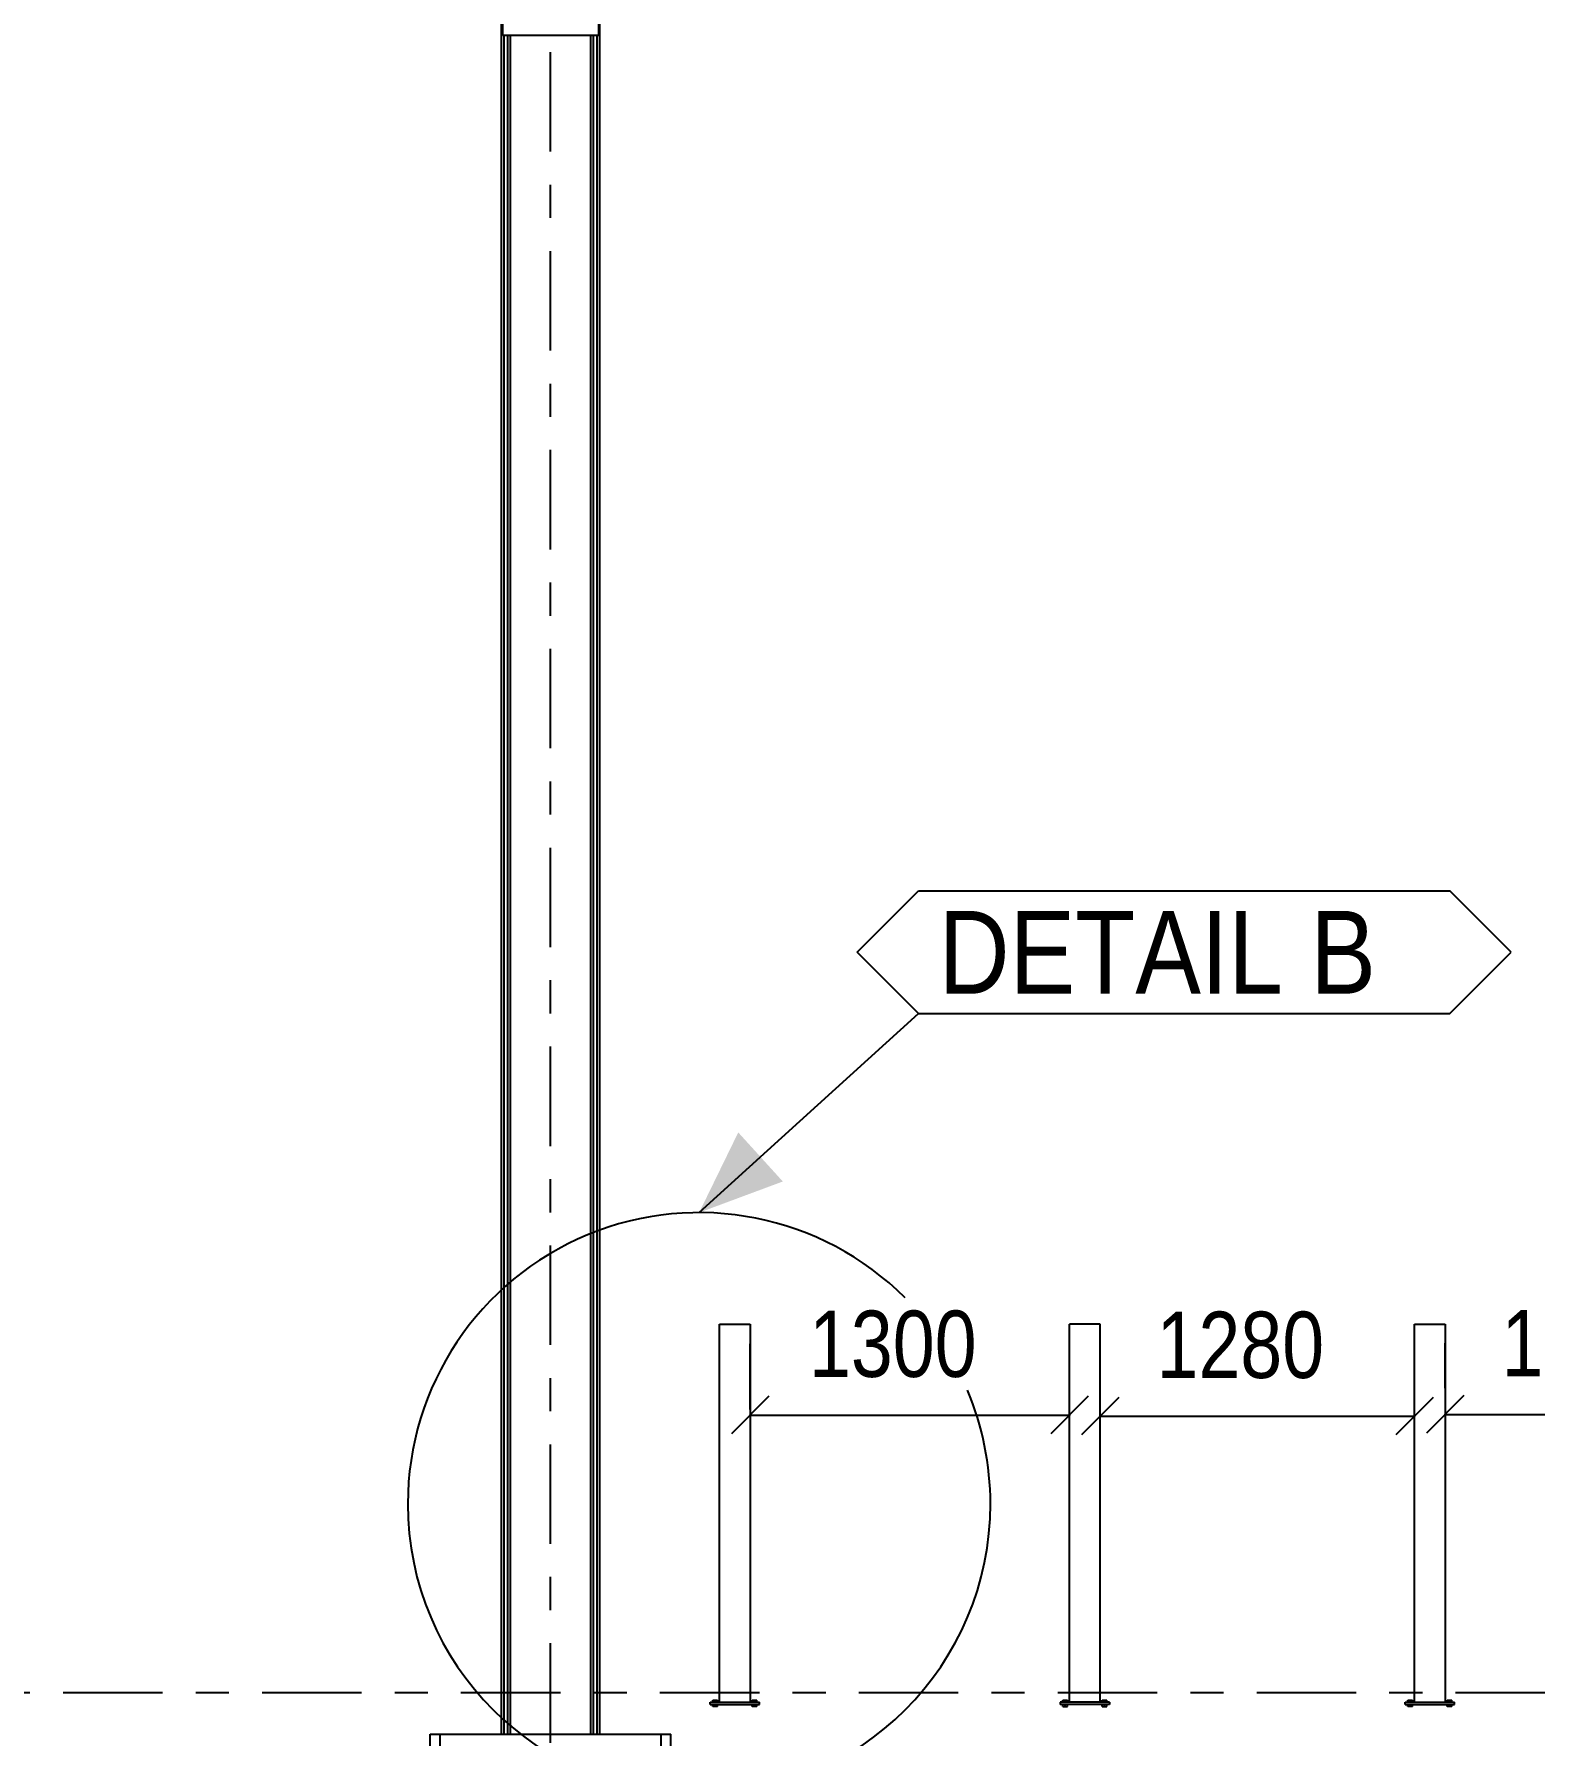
# Model space of a CAD drawing. Header units: millimetres. Extents: x 914 to 1731, y -85 to 465.
# Drawn here: x 1050.4 to 1095.6, y 367.6 to 418.9 of the extents above; entities that cross this region are included whole.
import ezdxf

# ---------------------------------------------------------------- set-up
doc = ezdxf.new("R2010")
doc.units = ezdxf.units.MM
doc.linetypes.add('XKITLINE00', pattern=[0])
doc.linetypes.add('XKITLINE03', pattern=[6, 3, -1, 1, -1])
for name, color, linetype, lineweight in [('Bolt', 1, 'Continuous', 0), ('clouds', 4, 'Continuous', 0), ('S033M_GRID-STRUCT', 1, 'Continuous', 0), ('S060M_DIMENSION', 6, 'Continuous', 0), ('S281M_STEEL-COL', 3, 'Continuous', 0), ('S_030TEXT', 7, 'Continuous', 0)]:
    doc.layers.add(name, color=color, linetype=linetype, lineweight=lineweight)
doc.styles.add('ARIAL', font='arial.ttf')
doc.styles.add('COMIC_SANS_MS', font='comic.ttf')

msp = doc.modelspace()

# ---------------------------------------------------------------- hatches: boundary and pattern name
at = {"layer": 'S_030TEXT', "lineweight": 25}
msp.add_hatch(color=256, dxfattribs=at).paths.add_polyline_path([(1070.416, 383.384), (1071.596, 385.804), (1072.94, 384.323)], flags=17)

# ---------------------------------------------------------------- linework, layer by layer
at = {"layer": 'Bolt', "linetype": 'XKITLINE00', "lineweight": 25}
for p, q in [((1070.83, 368.614), (1070.83, 368.673)), ((1070.83, 368.673), (1070.97, 368.673)), ((1070.83, 368.614), (1070.83, 368.673)), ((1070.83, 368.673), (1070.97, 368.673)), ((1070.83, 368.614), (1070.83, 368.673)), ((1070.83, 368.673), (1070.97, 368.673)), ((1070.83, 368.614), (1070.83, 368.673)), ((1070.83, 368.673), (1070.97, 368.673)), ((1070.83, 368.614), (1070.83, 368.673)), ((1070.83, 368.673), (1070.97, 368.673)), ((1070.83, 368.614), (1070.83, 368.673)), ((1070.83, 368.673), (1070.97, 368.673)), ((1070.83, 368.614), (1070.83, 368.673)), ((1070.83, 368.673), (1070.97, 368.673)), ((1070.83, 368.614), (1070.83, 368.673)), ((1070.83, 368.673), (1070.97, 368.673)), ((1070.83, 368.614), (1070.83, 368.673)), ((1070.83, 368.673), (1070.97, 368.673)), ((1070.83, 368.614), (1070.83, 368.673)), ((1070.83, 368.673), (1070.97, 368.673)), ((1070.83, 368.614), (1070.83, 368.673)), ((1070.83, 368.673), (1070.97, 368.673)), ((1070.83, 368.614), (1070.83, 368.673)), ((1070.83, 368.673), (1070.97, 368.673)), ((1070.83, 368.614), (1070.83, 368.673)), ((1070.83, 368.673), (1070.97, 368.673)), ((1070.83, 368.614), (1070.83, 368.673)), ((1070.83, 368.673), (1070.97, 368.673)), ((1070.83, 368.614), (1070.83, 368.673)), ((1070.83, 368.673), (1070.97, 368.673)), ((1070.83, 368.614), (1070.83, 368.673)), ((1070.83, 368.673), (1070.97, 368.673)), ((1070.83, 368.614), (1070.83, 368.673)), ((1070.83, 368.673), (1070.97, 368.673)), ((1070.83, 368.614), (1070.83, 368.673)), ((1070.83, 368.673), (1070.97, 368.673)), ((1070.83, 368.614), (1070.83, 368.673)), ((1070.83, 368.673), (1070.97, 368.673)), ((1070.83, 368.614), (1070.83, 368.673)), ((1070.83, 368.673), (1070.97, 368.673)), ((1070.83, 368.614), (1070.83, 368.673)), ((1070.83, 368.673), (1070.97, 368.673)), ((1070.83, 368.614), (1070.83, 368.673)), ((1070.83, 368.673), (1070.97, 368.673)), ((1070.9, 368.614), (1070.9, 368.673)), ((1070.9, 368.614), (1070.9, 368.673)), ((1070.9, 368.614), (1070.9, 368.673)), ((1070.9, 368.614), (1070.9, 368.673)), ((1070.9, 368.614), (1070.9, 368.673)), ((1070.9, 368.614), (1070.9, 368.673)), ((1070.9, 368.614), (1070.9, 368.673)), ((1070.9, 368.614), (1070.9, 368.673)), ((1070.9, 368.614), (1070.9, 368.673)), ((1070.9, 368.614), (1070.9, 368.673)), ((1070.9, 368.614), (1070.9, 368.673)), ((1070.9, 368.614), (1070.9, 368.673)), ((1070.9, 368.614), (1070.9, 368.673)), ((1070.9, 368.614), (1070.9, 368.673)), ((1070.9, 368.614), (1070.9, 368.673)), ((1070.9, 368.614), (1070.9, 368.673)), ((1070.9, 368.614), (1070.9, 368.673)), ((1070.9, 368.614), (1070.9, 368.673)), ((1070.9, 368.614), (1070.9, 368.673)), ((1070.9, 368.614), (1070.9, 368.673)), ((1070.9, 368.614), (1070.9, 368.673)), ((1070.9, 368.614), (1070.9, 368.673)), ((1070.97, 368.614), (1070.97, 368.673)), ((1070.97, 368.614), (1070.97, 368.673)), ((1070.97, 368.614), (1070.97, 368.673)), ((1070.97, 368.614), (1070.97, 368.673)), ((1070.97, 368.614), (1070.97, 368.673)), ((1070.97, 368.614), (1070.97, 368.673)), ((1070.97, 368.614), (1070.97, 368.673)), ((1070.97, 368.614), (1070.97, 368.673)), ((1070.97, 368.614), (1070.97, 368.673)), ((1070.97, 368.614), (1070.97, 368.673)), ((1070.97, 368.614), (1070.97, 368.673)), ((1070.97, 368.614), (1070.97, 368.673)), ((1070.97, 368.614), (1070.97, 368.673)), ((1070.97, 368.614), (1070.97, 368.673)), ((1070.97, 368.614), (1070.97, 368.673)), ((1070.97, 368.614), (1070.97, 368.673)), ((1070.97, 368.614), (1070.97, 368.673)), ((1070.97, 368.614), (1070.97, 368.673)), ((1070.97, 368.614), (1070.97, 368.673)), ((1070.97, 368.614), (1070.97, 368.673)), ((1070.97, 368.614), (1070.97, 368.673)), ((1070.97, 368.614), (1070.97, 368.673)), ((1072.015, 368.614), (1072.015, 368.673)), ((1072.015, 368.673), (1072.156, 368.673)), ((1072.015, 368.614), (1072.015, 368.673)), ((1072.015, 368.673), (1072.156, 368.673)), ((1072.015, 368.614), (1072.015, 368.673)), ((1072.015, 368.673), (1072.156, 368.673)), ((1072.015, 368.614), (1072.015, 368.673)), ((1072.015, 368.673), (1072.156, 368.673)), ((1072.015, 368.614), (1072.015, 368.673)), ((1072.015, 368.673), (1072.156, 368.673)), ((1072.015, 368.614), (1072.015, 368.673)), ((1072.015, 368.673), (1072.156, 368.673)), ((1072.015, 368.614), (1072.015, 368.673)), ((1072.015, 368.673), (1072.156, 368.673)), ((1072.015, 368.614), (1072.015, 368.673)), ((1072.015, 368.673), (1072.156, 368.673)), ((1072.015, 368.614), (1072.015, 368.673)), ((1072.015, 368.673), (1072.156, 368.673)), ((1072.015, 368.614), (1072.015, 368.673)), ((1072.015, 368.673), (1072.156, 368.673)), ((1072.015, 368.614), (1072.015, 368.673)), ((1072.015, 368.673), (1072.156, 368.673)), ((1072.015, 368.614), (1072.015, 368.673)), ((1072.015, 368.673), (1072.156, 368.673)), ((1072.015, 368.614), (1072.015, 368.673)), ((1072.015, 368.673), (1072.156, 368.673)), ((1072.015, 368.614), (1072.015, 368.673)), ((1072.015, 368.673), (1072.156, 368.673)), ((1072.015, 368.614), (1072.015, 368.673)), ((1072.015, 368.673), (1072.156, 368.673)), ((1072.015, 368.614), (1072.015, 368.673)), ((1072.015, 368.673), (1072.156, 368.673)), ((1072.015, 368.614), (1072.015, 368.673)), ((1072.015, 368.673), (1072.156, 368.673)), ((1072.015, 368.614), (1072.015, 368.673)), ((1072.015, 368.673), (1072.156, 368.673)), ((1072.015, 368.614), (1072.015, 368.673)), ((1072.015, 368.673), (1072.156, 368.673)), ((1072.015, 368.614), (1072.015, 368.673)), ((1072.015, 368.673), (1072.156, 368.673)), ((1072.015, 368.614), (1072.015, 368.673)), ((1072.015, 368.673), (1072.156, 368.673)), ((1072.015, 368.614), (1072.015, 368.673)), ((1072.015, 368.673), (1072.156, 368.673)), ((1072.085, 368.614), (1072.085, 368.673)), ((1072.085, 368.614), (1072.085, 368.673)), ((1072.085, 368.614), (1072.085, 368.673)), ((1072.085, 368.614), (1072.085, 368.673)), ((1072.085, 368.614), (1072.085, 368.673)), ((1072.085, 368.614), (1072.085, 368.673)), ((1072.085, 368.614), (1072.085, 368.673)), ((1072.085, 368.614), (1072.085, 368.673)), ((1072.085, 368.614), (1072.085, 368.673)), ((1072.085, 368.614), (1072.085, 368.673)), ((1072.085, 368.614), (1072.085, 368.673)), ((1072.085, 368.614), (1072.085, 368.673)), ((1072.085, 368.614), (1072.085, 368.673)), ((1072.085, 368.614), (1072.085, 368.673)), ((1072.085, 368.614), (1072.085, 368.673)), ((1072.085, 368.614), (1072.085, 368.673)), ((1072.085, 368.614), (1072.085, 368.673)), ((1072.085, 368.614), (1072.085, 368.673)), ((1072.085, 368.614), (1072.085, 368.673)), ((1072.085, 368.614), (1072.085, 368.673)), ((1072.085, 368.614), (1072.085, 368.673)), ((1072.085, 368.614), (1072.085, 368.673)), ((1072.156, 368.614), (1072.156, 368.673)), ((1072.156, 368.614), (1072.156, 368.673)), ((1072.156, 368.614), (1072.156, 368.673)), ((1072.156, 368.614), (1072.156, 368.673)), ((1072.156, 368.614), (1072.156, 368.673)), ((1072.156, 368.614), (1072.156, 368.673)), ((1072.156, 368.614), (1072.156, 368.673)), ((1072.156, 368.614), (1072.156, 368.673)), ((1072.156, 368.614), (1072.156, 368.673)), ((1072.156, 368.614), (1072.156, 368.673)), ((1072.156, 368.614), (1072.156, 368.673)), ((1072.156, 368.614), (1072.156, 368.673)), ((1072.156, 368.614), (1072.156, 368.673)), ((1072.156, 368.614), (1072.156, 368.673)), ((1072.156, 368.614), (1072.156, 368.673)), ((1072.156, 368.614), (1072.156, 368.673)), ((1072.156, 368.614), (1072.156, 368.673)), ((1072.156, 368.614), (1072.156, 368.673)), ((1072.156, 368.614), (1072.156, 368.673)), ((1072.156, 368.614), (1072.156, 368.673)), ((1072.156, 368.614), (1072.156, 368.673)), ((1072.156, 368.614), (1072.156, 368.673)), ((1081.385, 368.614), (1081.385, 368.673)), ((1081.385, 368.673), (1081.526, 368.673)), ((1081.385, 368.614), (1081.385, 368.673)), ((1081.385, 368.673), (1081.526, 368.673)), ((1081.385, 368.614), (1081.385, 368.673)), ((1081.385, 368.673), (1081.526, 368.673)), ((1081.385, 368.614), (1081.385, 368.673)), ((1081.385, 368.673), (1081.526, 368.673)), ((1081.385, 368.614), (1081.385, 368.673)), ((1081.385, 368.673), (1081.526, 368.673)), ((1081.385, 368.614), (1081.385, 368.673)), ((1081.385, 368.673), (1081.526, 368.673)), ((1081.385, 368.614), (1081.385, 368.673)), ((1081.385, 368.673), (1081.526, 368.673)), ((1081.385, 368.614), (1081.385, 368.673)), ((1081.385, 368.673), (1081.526, 368.673)), ((1081.385, 368.614), (1081.385, 368.673)), ((1081.385, 368.673), (1081.526, 368.673)), ((1081.385, 368.614), (1081.385, 368.673)), ((1081.385, 368.673), (1081.526, 368.673)), ((1081.385, 368.614), (1081.385, 368.673)), ((1081.385, 368.673), (1081.526, 368.673)), ((1081.385, 368.614), (1081.385, 368.673)), ((1081.385, 368.673), (1081.526, 368.673)), ((1081.385, 368.614), (1081.385, 368.673)), ((1081.385, 368.673), (1081.526, 368.673)), ((1081.385, 368.614), (1081.385, 368.673)), ((1081.385, 368.673), (1081.526, 368.673)), ((1081.385, 368.614), (1081.385, 368.673)), ((1081.385, 368.673), (1081.526, 368.673)), ((1081.385, 368.614), (1081.385, 368.673)), ((1081.385, 368.673), (1081.526, 368.673)), ((1081.385, 368.614), (1081.385, 368.673)), ((1081.385, 368.673), (1081.526, 368.673)), ((1081.385, 368.614), (1081.385, 368.673)), ((1081.385, 368.673), (1081.526, 368.673)), ((1081.385, 368.614), (1081.385, 368.673)), ((1081.385, 368.673), (1081.526, 368.673)), ((1081.385, 368.614), (1081.385, 368.673)), ((1081.385, 368.673), (1081.526, 368.673)), ((1081.385, 368.614), (1081.385, 368.673)), ((1081.385, 368.673), (1081.526, 368.673)), ((1081.385, 368.614), (1081.385, 368.673)), ((1081.385, 368.673), (1081.526, 368.673)), ((1081.456, 368.614), (1081.456, 368.673)), ((1081.456, 368.614), (1081.456, 368.673)), ((1081.456, 368.614), (1081.456, 368.673)), ((1081.456, 368.614), (1081.456, 368.673)), ((1081.456, 368.614), (1081.456, 368.673)), ((1081.456, 368.614), (1081.456, 368.673)), ((1081.456, 368.614), (1081.456, 368.673)), ((1081.456, 368.614), (1081.456, 368.673)), ((1081.456, 368.614), (1081.456, 368.673)), ((1081.456, 368.614), (1081.456, 368.673)), ((1081.456, 368.614), (1081.456, 368.673)), ((1081.456, 368.614), (1081.456, 368.673)), ((1081.456, 368.614), (1081.456, 368.673)), ((1081.456, 368.614), (1081.456, 368.673)), ((1081.456, 368.614), (1081.456, 368.673)), ((1081.456, 368.614), (1081.456, 368.673)), ((1081.456, 368.614), (1081.456, 368.673)), ((1081.456, 368.614), (1081.456, 368.673)), ((1081.456, 368.614), (1081.456, 368.673)), ((1081.456, 368.614), (1081.456, 368.673)), ((1081.456, 368.614), (1081.456, 368.673)), ((1081.456, 368.614), (1081.456, 368.673)), ((1081.526, 368.614), (1081.526, 368.673)), ((1081.526, 368.614), (1081.526, 368.673)), ((1081.526, 368.614), (1081.526, 368.673)), ((1081.526, 368.614), (1081.526, 368.673)), ((1081.526, 368.614), (1081.526, 368.673)), ((1081.526, 368.614), (1081.526, 368.673)), ((1081.526, 368.614), (1081.526, 368.673)), ((1081.526, 368.614), (1081.526, 368.673)), ((1081.526, 368.614), (1081.526, 368.673)), ((1081.526, 368.614), (1081.526, 368.673)), ((1081.526, 368.614), (1081.526, 368.673)), ((1081.526, 368.614), (1081.526, 368.673)), ((1081.526, 368.614), (1081.526, 368.673)), ((1081.526, 368.614), (1081.526, 368.673)), ((1081.526, 368.614), (1081.526, 368.673)), ((1081.526, 368.614), (1081.526, 368.673)), ((1081.526, 368.614), (1081.526, 368.673)), ((1081.526, 368.614), (1081.526, 368.673)), ((1081.526, 368.614), (1081.526, 368.673)), ((1081.526, 368.614), (1081.526, 368.673)), ((1081.526, 368.614), (1081.526, 368.673)), ((1081.526, 368.614), (1081.526, 368.673)), ((1082.57, 368.614), (1082.57, 368.673)), ((1082.57, 368.673), (1082.711, 368.673)), ((1082.57, 368.614), (1082.57, 368.673)), ((1082.57, 368.673), (1082.711, 368.673)), ((1082.57, 368.614), (1082.57, 368.673)), ((1082.57, 368.673), (1082.711, 368.673)), ((1082.57, 368.614), (1082.57, 368.673)), ((1082.57, 368.673), (1082.711, 368.673)), ((1082.57, 368.614), (1082.57, 368.673)), ((1082.57, 368.673), (1082.711, 368.673)), ((1082.57, 368.614), (1082.57, 368.673)), ((1082.57, 368.673), (1082.711, 368.673)), ((1082.57, 368.614), (1082.57, 368.673)), ((1082.57, 368.673), (1082.711, 368.673)), ((1082.57, 368.614), (1082.57, 368.673)), ((1082.57, 368.673), (1082.711, 368.673)), ((1082.57, 368.614), (1082.57, 368.673)), ((1082.57, 368.673), (1082.711, 368.673)), ((1082.57, 368.614), (1082.57, 368.673)), ((1082.57, 368.673), (1082.711, 368.673)), ((1082.57, 368.614), (1082.57, 368.673)), ((1082.57, 368.673), (1082.711, 368.673)), ((1082.57, 368.614), (1082.57, 368.673)), ((1082.57, 368.673), (1082.711, 368.673)), ((1082.57, 368.614), (1082.57, 368.673)), ((1082.57, 368.673), (1082.711, 368.673)), ((1082.57, 368.614), (1082.57, 368.673)), ((1082.57, 368.673), (1082.711, 368.673)), ((1082.57, 368.614), (1082.57, 368.673)), ((1082.57, 368.673), (1082.711, 368.673)), ((1082.57, 368.614), (1082.57, 368.673)), ((1082.57, 368.673), (1082.711, 368.673)), ((1082.57, 368.614), (1082.57, 368.673)), ((1082.57, 368.673), (1082.711, 368.673)), ((1082.57, 368.614), (1082.57, 368.673)), ((1082.57, 368.673), (1082.711, 368.673)), ((1082.57, 368.614), (1082.57, 368.673)), ((1082.57, 368.673), (1082.711, 368.673)), ((1082.57, 368.614), (1082.57, 368.673)), ((1082.57, 368.673), (1082.711, 368.673)), ((1082.57, 368.614), (1082.57, 368.673)), ((1082.57, 368.673), (1082.711, 368.673)), ((1082.57, 368.614), (1082.57, 368.673)), ((1082.57, 368.673), (1082.711, 368.673)), ((1082.641, 368.614), (1082.641, 368.673)), ((1082.641, 368.614), (1082.641, 368.673)), ((1082.641, 368.614), (1082.641, 368.673)), ((1082.641, 368.614), (1082.641, 368.673)), ((1082.641, 368.614), (1082.641, 368.673)), ((1082.641, 368.614), (1082.641, 368.673)), ((1082.641, 368.614), (1082.641, 368.673)), ((1082.641, 368.614), (1082.641, 368.673)), ((1082.641, 368.614), (1082.641, 368.673)), ((1082.641, 368.614), (1082.641, 368.673)), ((1082.641, 368.614), (1082.641, 368.673)), ((1082.641, 368.614), (1082.641, 368.673)), ((1082.641, 368.614), (1082.641, 368.673)), ((1082.641, 368.614), (1082.641, 368.673)), ((1082.641, 368.614), (1082.641, 368.673)), ((1082.641, 368.614), (1082.641, 368.673)), ((1082.641, 368.614), (1082.641, 368.673)), ((1082.641, 368.614), (1082.641, 368.673)), ((1082.641, 368.614), (1082.641, 368.673)), ((1082.641, 368.614), (1082.641, 368.673)), ((1082.641, 368.614), (1082.641, 368.673)), ((1082.641, 368.614), (1082.641, 368.673)), ((1082.711, 368.614), (1082.711, 368.673)), ((1082.711, 368.614), (1082.711, 368.673)), ((1082.711, 368.614), (1082.711, 368.673)), ((1082.711, 368.614), (1082.711, 368.673)), ((1082.711, 368.614), (1082.711, 368.673)), ((1082.711, 368.614), (1082.711, 368.673)), ((1082.711, 368.614), (1082.711, 368.673)), ((1082.711, 368.614), (1082.711, 368.673)), ((1082.711, 368.614), (1082.711, 368.673)), ((1082.711, 368.614), (1082.711, 368.673)), ((1082.711, 368.614), (1082.711, 368.673)), ((1082.711, 368.614), (1082.711, 368.673)), ((1082.711, 368.614), (1082.711, 368.673)), ((1082.711, 368.614), (1082.711, 368.673)), ((1082.711, 368.614), (1082.711, 368.673)), ((1082.711, 368.614), (1082.711, 368.673)), ((1082.711, 368.614), (1082.711, 368.673)), ((1082.711, 368.614), (1082.711, 368.673)), ((1082.711, 368.614), (1082.711, 368.673)), ((1082.711, 368.614), (1082.711, 368.673)), ((1082.711, 368.614), (1082.711, 368.673)), ((1082.711, 368.614), (1082.711, 368.673)), ((1091.793, 368.614), (1091.793, 368.673)), ((1091.793, 368.673), (1091.933, 368.673)), ((1091.793, 368.614), (1091.793, 368.673)), ((1091.793, 368.673), (1091.933, 368.673)), ((1091.793, 368.614), (1091.793, 368.673)), ((1091.793, 368.673), (1091.933, 368.673)), ((1091.793, 368.614), (1091.793, 368.673)), ((1091.793, 368.673), (1091.933, 368.673)), ((1091.793, 368.614), (1091.793, 368.673)), ((1091.793, 368.673), (1091.933, 368.673)), ((1091.793, 368.614), (1091.793, 368.673)), ((1091.793, 368.673), (1091.933, 368.673)), ((1091.793, 368.614), (1091.793, 368.673)), ((1091.793, 368.673), (1091.933, 368.673)), ((1091.793, 368.614), (1091.793, 368.673)), ((1091.793, 368.673), (1091.933, 368.673)), ((1091.793, 368.614), (1091.793, 368.673)), ((1091.793, 368.673), (1091.933, 368.673)), ((1091.793, 368.614), (1091.793, 368.673)), ((1091.793, 368.673), (1091.933, 368.673)), ((1091.793, 368.614), (1091.793, 368.673)), ((1091.793, 368.673), (1091.933, 368.673)), ((1091.793, 368.614), (1091.793, 368.673)), ((1091.793, 368.673), (1091.933, 368.673)), ((1091.793, 368.614), (1091.793, 368.673)), ((1091.793, 368.673), (1091.933, 368.673)), ((1091.793, 368.614), (1091.793, 368.673)), ((1091.793, 368.673), (1091.933, 368.673)), ((1091.793, 368.614), (1091.793, 368.673)), ((1091.793, 368.673), (1091.933, 368.673)), ((1091.793, 368.614), (1091.793, 368.673)), ((1091.793, 368.673), (1091.933, 368.673)), ((1091.793, 368.614), (1091.793, 368.673)), ((1091.793, 368.673), (1091.933, 368.673)), ((1091.793, 368.614), (1091.793, 368.673)), ((1091.793, 368.673), (1091.933, 368.673)), ((1091.793, 368.614), (1091.793, 368.673)), ((1091.793, 368.673), (1091.933, 368.673)), ((1091.793, 368.614), (1091.793, 368.673)), ((1091.793, 368.673), (1091.933, 368.673)), ((1091.793, 368.614), (1091.793, 368.673)), ((1091.793, 368.673), (1091.933, 368.673)), ((1091.793, 368.614), (1091.793, 368.673)), ((1091.793, 368.673), (1091.933, 368.673)), ((1091.863, 368.614), (1091.863, 368.673)), ((1091.863, 368.614), (1091.863, 368.673)), ((1091.863, 368.614), (1091.863, 368.673)), ((1091.863, 368.614), (1091.863, 368.673)), ((1091.863, 368.614), (1091.863, 368.673)), ((1091.863, 368.614), (1091.863, 368.673)), ((1091.863, 368.614), (1091.863, 368.673)), ((1091.863, 368.614), (1091.863, 368.673)), ((1091.863, 368.614), (1091.863, 368.673)), ((1091.863, 368.614), (1091.863, 368.673)), ((1091.863, 368.614), (1091.863, 368.673)), ((1091.863, 368.614), (1091.863, 368.673)), ((1091.863, 368.614), (1091.863, 368.673)), ((1091.863, 368.614), (1091.863, 368.673)), ((1091.863, 368.614), (1091.863, 368.673)), ((1091.863, 368.614), (1091.863, 368.673)), ((1091.863, 368.614), (1091.863, 368.673)), ((1091.863, 368.614), (1091.863, 368.673)), ((1091.863, 368.614), (1091.863, 368.673)), ((1091.863, 368.614), (1091.863, 368.673)), ((1091.863, 368.614), (1091.863, 368.673)), ((1091.863, 368.614), (1091.863, 368.673)), ((1091.933, 368.614), (1091.933, 368.673)), ((1091.933, 368.614), (1091.933, 368.673)), ((1091.933, 368.614), (1091.933, 368.673)), ((1091.933, 368.614), (1091.933, 368.673)), ((1091.933, 368.614), (1091.933, 368.673)), ((1091.933, 368.614), (1091.933, 368.673)), ((1091.933, 368.614), (1091.933, 368.673)), ((1091.933, 368.614), (1091.933, 368.673)), ((1091.933, 368.614), (1091.933, 368.673)), ((1091.933, 368.614), (1091.933, 368.673)), ((1091.933, 368.614), (1091.933, 368.673)), ((1091.933, 368.614), (1091.933, 368.673)), ((1091.933, 368.614), (1091.933, 368.673)), ((1091.933, 368.614), (1091.933, 368.673)), ((1091.933, 368.614), (1091.933, 368.673)), ((1091.933, 368.614), (1091.933, 368.673)), ((1091.933, 368.614), (1091.933, 368.673)), ((1091.933, 368.614), (1091.933, 368.673)), ((1091.933, 368.614), (1091.933, 368.673)), ((1091.933, 368.614), (1091.933, 368.673)), ((1091.933, 368.614), (1091.933, 368.673)), ((1091.933, 368.614), (1091.933, 368.673)), ((1092.978, 368.614), (1092.978, 368.673)), ((1092.978, 368.673), (1093.119, 368.673)), ((1092.978, 368.614), (1092.978, 368.673)), ((1092.978, 368.673), (1093.119, 368.673)), ((1092.978, 368.614), (1092.978, 368.673)), ((1092.978, 368.673), (1093.119, 368.673)), ((1092.978, 368.614), (1092.978, 368.673)), ((1092.978, 368.673), (1093.119, 368.673)), ((1092.978, 368.614), (1092.978, 368.673)), ((1092.978, 368.673), (1093.119, 368.673)), ((1092.978, 368.614), (1092.978, 368.673)), ((1092.978, 368.673), (1093.119, 368.673)), ((1092.978, 368.614), (1092.978, 368.673)), ((1092.978, 368.673), (1093.119, 368.673)), ((1092.978, 368.614), (1092.978, 368.673)), ((1092.978, 368.673), (1093.119, 368.673)), ((1092.978, 368.614), (1092.978, 368.673)), ((1092.978, 368.673), (1093.119, 368.673)), ((1092.978, 368.614), (1092.978, 368.673)), ((1092.978, 368.673), (1093.119, 368.673)), ((1092.978, 368.614), (1092.978, 368.673)), ((1092.978, 368.673), (1093.119, 368.673)), ((1092.978, 368.614), (1092.978, 368.673)), ((1092.978, 368.673), (1093.119, 368.673)), ((1092.978, 368.614), (1092.978, 368.673)), ((1092.978, 368.673), (1093.119, 368.673)), ((1092.978, 368.614), (1092.978, 368.673)), ((1092.978, 368.673), (1093.119, 368.673)), ((1092.978, 368.614), (1092.978, 368.673)), ((1092.978, 368.673), (1093.119, 368.673)), ((1092.978, 368.614), (1092.978, 368.673)), ((1092.978, 368.673), (1093.119, 368.673)), ((1092.978, 368.614), (1092.978, 368.673)), ((1092.978, 368.673), (1093.119, 368.673)), ((1092.978, 368.614), (1092.978, 368.673)), ((1092.978, 368.673), (1093.119, 368.673)), ((1092.978, 368.614), (1092.978, 368.673)), ((1092.978, 368.673), (1093.119, 368.673)), ((1092.978, 368.614), (1092.978, 368.673)), ((1092.978, 368.673), (1093.119, 368.673)), ((1092.978, 368.614), (1092.978, 368.673)), ((1092.978, 368.673), (1093.119, 368.673)), ((1092.978, 368.614), (1092.978, 368.673)), ((1092.978, 368.673), (1093.119, 368.673)), ((1093.048, 368.614), (1093.048, 368.673)), ((1093.048, 368.614), (1093.048, 368.673)), ((1093.048, 368.614), (1093.048, 368.673)), ((1093.048, 368.614), (1093.048, 368.673)), ((1093.048, 368.614), (1093.048, 368.673)), ((1093.048, 368.614), (1093.048, 368.673)), ((1093.048, 368.614), (1093.048, 368.673)), ((1093.048, 368.614), (1093.048, 368.673)), ((1093.048, 368.614), (1093.048, 368.673)), ((1093.048, 368.614), (1093.048, 368.673)), ((1093.048, 368.614), (1093.048, 368.673)), ((1093.048, 368.614), (1093.048, 368.673)), ((1093.048, 368.614), (1093.048, 368.673)), ((1093.048, 368.614), (1093.048, 368.673)), ((1093.048, 368.614), (1093.048, 368.673)), ((1093.048, 368.614), (1093.048, 368.673)), ((1093.048, 368.614), (1093.048, 368.673)), ((1093.048, 368.614), (1093.048, 368.673)), ((1093.048, 368.614), (1093.048, 368.673)), ((1093.048, 368.614), (1093.048, 368.673)), ((1093.048, 368.614), (1093.048, 368.673)), ((1093.048, 368.614), (1093.048, 368.673)), ((1093.119, 368.614), (1093.119, 368.673)), ((1093.119, 368.614), (1093.119, 368.673)), ((1093.119, 368.614), (1093.119, 368.673)), ((1093.119, 368.614), (1093.119, 368.673)), ((1093.119, 368.614), (1093.119, 368.673)), ((1093.119, 368.614), (1093.119, 368.673)), ((1093.119, 368.614), (1093.119, 368.673)), ((1093.119, 368.614), (1093.119, 368.673)), ((1093.119, 368.614), (1093.119, 368.673)), ((1093.119, 368.614), (1093.119, 368.673)), ((1093.119, 368.614), (1093.119, 368.673)), ((1093.119, 368.614), (1093.119, 368.673)), ((1093.119, 368.614), (1093.119, 368.673)), ((1093.119, 368.614), (1093.119, 368.673)), ((1093.119, 368.614), (1093.119, 368.673)), ((1093.119, 368.614), (1093.119, 368.673)), ((1093.119, 368.614), (1093.119, 368.673)), ((1093.119, 368.614), (1093.119, 368.673)), ((1093.119, 368.614), (1093.119, 368.673)), ((1093.119, 368.614), (1093.119, 368.673)), ((1093.119, 368.614), (1093.119, 368.673)), ((1093.119, 368.614), (1093.119, 368.673)), ((1070.83, 368.481), (1070.83, 368.54)), ((1070.83, 368.481), (1070.83, 368.54)), ((1070.83, 368.481), (1070.83, 368.54)), ((1070.83, 368.481), (1070.83, 368.54)), ((1070.83, 368.481), (1070.83, 368.54)), ((1070.83, 368.481), (1070.83, 368.54)), ((1070.83, 368.481), (1070.83, 368.54)), ((1070.83, 368.481), (1070.83, 368.54)), ((1070.83, 368.481), (1070.83, 368.54)), ((1070.83, 368.481), (1070.83, 368.54)), ((1070.83, 368.481), (1070.83, 368.54)), ((1070.83, 368.481), (1070.83, 368.54)), ((1070.83, 368.481), (1070.83, 368.54)), ((1070.83, 368.481), (1070.83, 368.54)), ((1070.83, 368.481), (1070.83, 368.54)), ((1070.83, 368.481), (1070.83, 368.54)), ((1070.83, 368.481), (1070.83, 368.54)), ((1070.83, 368.481), (1070.83, 368.54)), ((1070.83, 368.481), (1070.83, 368.54)), ((1070.83, 368.481), (1070.83, 368.54)), ((1070.83, 368.481), (1070.83, 368.54)), ((1070.83, 368.481), (1070.83, 368.54)), ((1070.97, 368.481), (1070.83, 368.481)), ((1070.97, 368.481), (1070.83, 368.481)), ((1070.97, 368.481), (1070.83, 368.481)), ((1070.97, 368.481), (1070.83, 368.481)), ((1070.97, 368.481), (1070.83, 368.481)), ((1070.97, 368.481), (1070.83, 368.481)), ((1070.97, 368.481), (1070.83, 368.481)), ((1070.97, 368.481), (1070.83, 368.481)), ((1070.97, 368.481), (1070.83, 368.481)), ((1070.97, 368.481), (1070.83, 368.481)), ((1070.97, 368.481), (1070.83, 368.481)), ((1070.97, 368.481), (1070.83, 368.481)), ((1070.97, 368.481), (1070.83, 368.481)), ((1070.97, 368.481), (1070.83, 368.481)), ((1070.97, 368.481), (1070.83, 368.481)), ((1070.97, 368.481), (1070.83, 368.481)), ((1070.97, 368.481), (1070.83, 368.481)), ((1070.97, 368.481), (1070.83, 368.481)), ((1070.97, 368.481), (1070.83, 368.481)), ((1070.97, 368.481), (1070.83, 368.481)), ((1070.97, 368.481), (1070.83, 368.481)), ((1070.97, 368.481), (1070.83, 368.481)), ((1070.9, 368.481), (1070.9, 368.54)), ((1070.9, 368.481), (1070.9, 368.54)), ((1070.9, 368.481), (1070.9, 368.54)), ((1070.9, 368.481), (1070.9, 368.54)), ((1070.9, 368.481), (1070.9, 368.54)), ((1070.9, 368.481), (1070.9, 368.54)), ((1070.9, 368.481), (1070.9, 368.54)), ((1070.9, 368.481), (1070.9, 368.54)), ((1070.9, 368.481), (1070.9, 368.54)), ((1070.9, 368.481), (1070.9, 368.54)), ((1070.9, 368.481), (1070.9, 368.54)), ((1070.9, 368.481), (1070.9, 368.54)), ((1070.9, 368.481), (1070.9, 368.54)), ((1070.9, 368.481), (1070.9, 368.54)), ((1070.9, 368.481), (1070.9, 368.54)), ((1070.9, 368.481), (1070.9, 368.54)), ((1070.9, 368.481), (1070.9, 368.54)), ((1070.9, 368.481), (1070.9, 368.54)), ((1070.9, 368.481), (1070.9, 368.54)), ((1070.9, 368.481), (1070.9, 368.54)), ((1070.9, 368.481), (1070.9, 368.54)), ((1070.9, 368.481), (1070.9, 368.54)), ((1070.97, 368.481), (1070.97, 368.54)), ((1070.97, 368.481), (1070.97, 368.54)), ((1070.97, 368.481), (1070.97, 368.54)), ((1070.97, 368.481), (1070.97, 368.54)), ((1070.97, 368.481), (1070.97, 368.54)), ((1070.97, 368.481), (1070.97, 368.54)), ((1070.97, 368.481), (1070.97, 368.54)), ((1070.97, 368.481), (1070.97, 368.54)), ((1070.97, 368.481), (1070.97, 368.54)), ((1070.97, 368.481), (1070.97, 368.54)), ((1070.97, 368.481), (1070.97, 368.54)), ((1070.97, 368.481), (1070.97, 368.54)), ((1070.97, 368.481), (1070.97, 368.54)), ((1070.97, 368.481), (1070.97, 368.54)), ((1070.97, 368.481), (1070.97, 368.54)), ((1070.97, 368.481), (1070.97, 368.54)), ((1070.97, 368.481), (1070.97, 368.54)), ((1070.97, 368.481), (1070.97, 368.54)), ((1070.97, 368.481), (1070.97, 368.54)), ((1070.97, 368.481), (1070.97, 368.54)), ((1070.97, 368.481), (1070.97, 368.54)), ((1070.97, 368.481), (1070.97, 368.54)), ((1072.015, 368.481), (1072.015, 368.54)), ((1072.015, 368.481), (1072.015, 368.54)), ((1072.015, 368.481), (1072.015, 368.54)), ((1072.015, 368.481), (1072.015, 368.54)), ((1072.015, 368.481), (1072.015, 368.54)), ((1072.015, 368.481), (1072.015, 368.54)), ((1072.015, 368.481), (1072.015, 368.54)), ((1072.015, 368.481), (1072.015, 368.54)), ((1072.015, 368.481), (1072.015, 368.54)), ((1072.015, 368.481), (1072.015, 368.54)), ((1072.015, 368.481), (1072.015, 368.54)), ((1072.015, 368.481), (1072.015, 368.54)), ((1072.015, 368.481), (1072.015, 368.54)), ((1072.015, 368.481), (1072.015, 368.54)), ((1072.015, 368.481), (1072.015, 368.54)), ((1072.015, 368.481), (1072.015, 368.54)), ((1072.015, 368.481), (1072.015, 368.54)), ((1072.015, 368.481), (1072.015, 368.54)), ((1072.015, 368.481), (1072.015, 368.54)), ((1072.015, 368.481), (1072.015, 368.54)), ((1072.015, 368.481), (1072.015, 368.54)), ((1072.015, 368.481), (1072.015, 368.54)), ((1072.156, 368.481), (1072.015, 368.481)), ((1072.156, 368.481), (1072.015, 368.481)), ((1072.156, 368.481), (1072.015, 368.481)), ((1072.156, 368.481), (1072.015, 368.481)), ((1072.156, 368.481), (1072.015, 368.481)), ((1072.156, 368.481), (1072.015, 368.481)), ((1072.156, 368.481), (1072.015, 368.481)), ((1072.156, 368.481), (1072.015, 368.481)), ((1072.156, 368.481), (1072.015, 368.481)), ((1072.156, 368.481), (1072.015, 368.481)), ((1072.156, 368.481), (1072.015, 368.481)), ((1072.156, 368.481), (1072.015, 368.481)), ((1072.156, 368.481), (1072.015, 368.481)), ((1072.156, 368.481), (1072.015, 368.481)), ((1072.156, 368.481), (1072.015, 368.481)), ((1072.156, 368.481), (1072.015, 368.481)), ((1072.156, 368.481), (1072.015, 368.481)), ((1072.156, 368.481), (1072.015, 368.481)), ((1072.156, 368.481), (1072.015, 368.481)), ((1072.156, 368.481), (1072.015, 368.481)), ((1072.156, 368.481), (1072.015, 368.481)), ((1072.156, 368.481), (1072.015, 368.481)), ((1072.085, 368.481), (1072.085, 368.54)), ((1072.085, 368.481), (1072.085, 368.54)), ((1072.085, 368.481), (1072.085, 368.54)), ((1072.085, 368.481), (1072.085, 368.54)), ((1072.085, 368.481), (1072.085, 368.54)), ((1072.085, 368.481), (1072.085, 368.54)), ((1072.085, 368.481), (1072.085, 368.54)), ((1072.085, 368.481), (1072.085, 368.54)), ((1072.085, 368.481), (1072.085, 368.54)), ((1072.085, 368.481), (1072.085, 368.54)), ((1072.085, 368.481), (1072.085, 368.54)), ((1072.085, 368.481), (1072.085, 368.54)), ((1072.085, 368.481), (1072.085, 368.54)), ((1072.085, 368.481), (1072.085, 368.54)), ((1072.085, 368.481), (1072.085, 368.54)), ((1072.085, 368.481), (1072.085, 368.54)), ((1072.085, 368.481), (1072.085, 368.54)), ((1072.085, 368.481), (1072.085, 368.54)), ((1072.085, 368.481), (1072.085, 368.54)), ((1072.085, 368.481), (1072.085, 368.54)), ((1072.085, 368.481), (1072.085, 368.54)), ((1072.085, 368.481), (1072.085, 368.54)), ((1072.156, 368.481), (1072.156, 368.54)), ((1072.156, 368.481), (1072.156, 368.54)), ((1072.156, 368.481), (1072.156, 368.54)), ((1072.156, 368.481), (1072.156, 368.54)), ((1072.156, 368.481), (1072.156, 368.54)), ((1072.156, 368.481), (1072.156, 368.54)), ((1072.156, 368.481), (1072.156, 368.54)), ((1072.156, 368.481), (1072.156, 368.54)), ((1072.156, 368.481), (1072.156, 368.54)), ((1072.156, 368.481), (1072.156, 368.54)), ((1072.156, 368.481), (1072.156, 368.54)), ((1072.156, 368.481), (1072.156, 368.54)), ((1072.156, 368.481), (1072.156, 368.54)), ((1072.156, 368.481), (1072.156, 368.54)), ((1072.156, 368.481), (1072.156, 368.54)), ((1072.156, 368.481), (1072.156, 368.54)), ((1072.156, 368.481), (1072.156, 368.54)), ((1072.156, 368.481), (1072.156, 368.54)), ((1072.156, 368.481), (1072.156, 368.54)), ((1072.156, 368.481), (1072.156, 368.54)), ((1072.156, 368.481), (1072.156, 368.54)), ((1072.156, 368.481), (1072.156, 368.54)), ((1081.385, 368.481), (1081.385, 368.54)), ((1081.385, 368.481), (1081.385, 368.54)), ((1081.385, 368.481), (1081.385, 368.54)), ((1081.385, 368.481), (1081.385, 368.54)), ((1081.385, 368.481), (1081.385, 368.54)), ((1081.385, 368.481), (1081.385, 368.54)), ((1081.385, 368.481), (1081.385, 368.54)), ((1081.385, 368.481), (1081.385, 368.54)), ((1081.385, 368.481), (1081.385, 368.54)), ((1081.385, 368.481), (1081.385, 368.54)), ((1081.385, 368.481), (1081.385, 368.54)), ((1081.385, 368.481), (1081.385, 368.54)), ((1081.385, 368.481), (1081.385, 368.54)), ((1081.385, 368.481), (1081.385, 368.54)), ((1081.385, 368.481), (1081.385, 368.54)), ((1081.385, 368.481), (1081.385, 368.54)), ((1081.385, 368.481), (1081.385, 368.54)), ((1081.385, 368.481), (1081.385, 368.54)), ((1081.385, 368.481), (1081.385, 368.54)), ((1081.385, 368.481), (1081.385, 368.54)), ((1081.385, 368.481), (1081.385, 368.54)), ((1081.385, 368.481), (1081.385, 368.54)), ((1081.385, 368.481), (1081.526, 368.481)), ((1081.385, 368.481), (1081.526, 368.481)), ((1081.385, 368.481), (1081.526, 368.481)), ((1081.385, 368.481), (1081.526, 368.481)), ((1081.385, 368.481), (1081.526, 368.481)), ((1081.385, 368.481), (1081.526, 368.481)), ((1081.385, 368.481), (1081.526, 368.481)), ((1081.385, 368.481), (1081.526, 368.481)), ((1081.385, 368.481), (1081.526, 368.481)), ((1081.385, 368.481), (1081.526, 368.481)), ((1081.385, 368.481), (1081.526, 368.481)), ((1081.385, 368.481), (1081.526, 368.481)), ((1081.385, 368.481), (1081.526, 368.481)), ((1081.385, 368.481), (1081.526, 368.481)), ((1081.385, 368.481), (1081.526, 368.481)), ((1081.385, 368.481), (1081.526, 368.481)), ((1081.385, 368.481), (1081.526, 368.481)), ((1081.385, 368.481), (1081.526, 368.481)), ((1081.385, 368.481), (1081.526, 368.481)), ((1081.385, 368.481), (1081.526, 368.481)), ((1081.385, 368.481), (1081.526, 368.481)), ((1081.385, 368.481), (1081.526, 368.481)), ((1081.456, 368.481), (1081.456, 368.54)), ((1081.456, 368.481), (1081.456, 368.54)), ((1081.456, 368.481), (1081.456, 368.54)), ((1081.456, 368.481), (1081.456, 368.54)), ((1081.456, 368.481), (1081.456, 368.54)), ((1081.456, 368.481), (1081.456, 368.54)), ((1081.456, 368.481), (1081.456, 368.54)), ((1081.456, 368.481), (1081.456, 368.54)), ((1081.456, 368.481), (1081.456, 368.54)), ((1081.456, 368.481), (1081.456, 368.54)), ((1081.456, 368.481), (1081.456, 368.54)), ((1081.456, 368.481), (1081.456, 368.54)), ((1081.456, 368.481), (1081.456, 368.54)), ((1081.456, 368.481), (1081.456, 368.54)), ((1081.456, 368.481), (1081.456, 368.54)), ((1081.456, 368.481), (1081.456, 368.54)), ((1081.456, 368.481), (1081.456, 368.54)), ((1081.456, 368.481), (1081.456, 368.54)), ((1081.456, 368.481), (1081.456, 368.54)), ((1081.456, 368.481), (1081.456, 368.54)), ((1081.456, 368.481), (1081.456, 368.54)), ((1081.456, 368.481), (1081.456, 368.54)), ((1081.526, 368.481), (1081.526, 368.54)), ((1081.526, 368.481), (1081.526, 368.54)), ((1081.526, 368.481), (1081.526, 368.54)), ((1081.526, 368.481), (1081.526, 368.54)), ((1081.526, 368.481), (1081.526, 368.54)), ((1081.526, 368.481), (1081.526, 368.54)), ((1081.526, 368.481), (1081.526, 368.54)), ((1081.526, 368.481), (1081.526, 368.54)), ((1081.526, 368.481), (1081.526, 368.54)), ((1081.526, 368.481), (1081.526, 368.54)), ((1081.526, 368.481), (1081.526, 368.54)), ((1081.526, 368.481), (1081.526, 368.54)), ((1081.526, 368.481), (1081.526, 368.54)), ((1081.526, 368.481), (1081.526, 368.54)), ((1081.526, 368.481), (1081.526, 368.54)), ((1081.526, 368.481), (1081.526, 368.54)), ((1081.526, 368.481), (1081.526, 368.54)), ((1081.526, 368.481), (1081.526, 368.54)), ((1081.526, 368.481), (1081.526, 368.54)), ((1081.526, 368.481), (1081.526, 368.54)), ((1081.526, 368.481), (1081.526, 368.54)), ((1081.526, 368.481), (1081.526, 368.54)), ((1082.57, 368.481), (1082.57, 368.54)), ((1082.57, 368.481), (1082.57, 368.54)), ((1082.57, 368.481), (1082.57, 368.54)), ((1082.57, 368.481), (1082.57, 368.54)), ((1082.57, 368.481), (1082.57, 368.54)), ((1082.57, 368.481), (1082.57, 368.54)), ((1082.57, 368.481), (1082.57, 368.54)), ((1082.57, 368.481), (1082.57, 368.54)), ((1082.57, 368.481), (1082.57, 368.54)), ((1082.57, 368.481), (1082.57, 368.54)), ((1082.57, 368.481), (1082.57, 368.54)), ((1082.57, 368.481), (1082.57, 368.54)), ((1082.57, 368.481), (1082.57, 368.54)), ((1082.57, 368.481), (1082.57, 368.54)), ((1082.57, 368.481), (1082.57, 368.54)), ((1082.57, 368.481), (1082.57, 368.54)), ((1082.57, 368.481), (1082.57, 368.54)), ((1082.57, 368.481), (1082.57, 368.54)), ((1082.57, 368.481), (1082.57, 368.54)), ((1082.57, 368.481), (1082.57, 368.54)), ((1082.57, 368.481), (1082.57, 368.54)), ((1082.57, 368.481), (1082.57, 368.54)), ((1082.57, 368.481), (1082.711, 368.481)), ((1082.57, 368.481), (1082.711, 368.481)), ((1082.57, 368.481), (1082.711, 368.481)), ((1082.57, 368.481), (1082.711, 368.481)), ((1082.57, 368.481), (1082.711, 368.481)), ((1082.57, 368.481), (1082.711, 368.481)), ((1082.57, 368.481), (1082.711, 368.481)), ((1082.57, 368.481), (1082.711, 368.481)), ((1082.57, 368.481), (1082.711, 368.481)), ((1082.57, 368.481), (1082.711, 368.481)), ((1082.57, 368.481), (1082.711, 368.481)), ((1082.57, 368.481), (1082.711, 368.481)), ((1082.57, 368.481), (1082.711, 368.481)), ((1082.57, 368.481), (1082.711, 368.481)), ((1082.57, 368.481), (1082.711, 368.481)), ((1082.57, 368.481), (1082.711, 368.481)), ((1082.57, 368.481), (1082.711, 368.481)), ((1082.57, 368.481), (1082.711, 368.481)), ((1082.57, 368.481), (1082.711, 368.481)), ((1082.57, 368.481), (1082.711, 368.481)), ((1082.57, 368.481), (1082.711, 368.481)), ((1082.57, 368.481), (1082.711, 368.481)), ((1082.641, 368.481), (1082.641, 368.54)), ((1082.641, 368.481), (1082.641, 368.54)), ((1082.641, 368.481), (1082.641, 368.54)), ((1082.641, 368.481), (1082.641, 368.54)), ((1082.641, 368.481), (1082.641, 368.54)), ((1082.641, 368.481), (1082.641, 368.54)), ((1082.641, 368.481), (1082.641, 368.54)), ((1082.641, 368.481), (1082.641, 368.54)), ((1082.641, 368.481), (1082.641, 368.54)), ((1082.641, 368.481), (1082.641, 368.54)), ((1082.641, 368.481), (1082.641, 368.54)), ((1082.641, 368.481), (1082.641, 368.54)), ((1082.641, 368.481), (1082.641, 368.54)), ((1082.641, 368.481), (1082.641, 368.54)), ((1082.641, 368.481), (1082.641, 368.54)), ((1082.641, 368.481), (1082.641, 368.54)), ((1082.641, 368.481), (1082.641, 368.54)), ((1082.641, 368.481), (1082.641, 368.54)), ((1082.641, 368.481), (1082.641, 368.54)), ((1082.641, 368.481), (1082.641, 368.54)), ((1082.641, 368.481), (1082.641, 368.54)), ((1082.641, 368.481), (1082.641, 368.54)), ((1082.711, 368.481), (1082.711, 368.54)), ((1082.711, 368.481), (1082.711, 368.54)), ((1082.711, 368.481), (1082.711, 368.54)), ((1082.711, 368.481), (1082.711, 368.54)), ((1082.711, 368.481), (1082.711, 368.54)), ((1082.711, 368.481), (1082.711, 368.54)), ((1082.711, 368.481), (1082.711, 368.54)), ((1082.711, 368.481), (1082.711, 368.54)), ((1082.711, 368.481), (1082.711, 368.54)), ((1082.711, 368.481), (1082.711, 368.54)), ((1082.711, 368.481), (1082.711, 368.54)), ((1082.711, 368.481), (1082.711, 368.54)), ((1082.711, 368.481), (1082.711, 368.54)), ((1082.711, 368.481), (1082.711, 368.54)), ((1082.711, 368.481), (1082.711, 368.54)), ((1082.711, 368.481), (1082.711, 368.54)), ((1082.711, 368.481), (1082.711, 368.54)), ((1082.711, 368.481), (1082.711, 368.54)), ((1082.711, 368.481), (1082.711, 368.54)), ((1082.711, 368.481), (1082.711, 368.54)), ((1082.711, 368.481), (1082.711, 368.54)), ((1082.711, 368.481), (1082.711, 368.54)), ((1091.793, 368.481), (1091.793, 368.54)), ((1091.793, 368.481), (1091.793, 368.54)), ((1091.793, 368.481), (1091.793, 368.54)), ((1091.793, 368.481), (1091.793, 368.54)), ((1091.793, 368.481), (1091.793, 368.54)), ((1091.793, 368.481), (1091.793, 368.54)), ((1091.793, 368.481), (1091.793, 368.54)), ((1091.793, 368.481), (1091.793, 368.54)), ((1091.793, 368.481), (1091.793, 368.54)), ((1091.793, 368.481), (1091.793, 368.54)), ((1091.793, 368.481), (1091.793, 368.54)), ((1091.793, 368.481), (1091.793, 368.54)), ((1091.793, 368.481), (1091.793, 368.54)), ((1091.793, 368.481), (1091.793, 368.54)), ((1091.793, 368.481), (1091.793, 368.54)), ((1091.793, 368.481), (1091.793, 368.54)), ((1091.793, 368.481), (1091.793, 368.54)), ((1091.793, 368.481), (1091.793, 368.54)), ((1091.793, 368.481), (1091.793, 368.54)), ((1091.793, 368.481), (1091.793, 368.54)), ((1091.793, 368.481), (1091.793, 368.54)), ((1091.793, 368.481), (1091.793, 368.54)), ((1091.933, 368.481), (1091.793, 368.481)), ((1091.933, 368.481), (1091.793, 368.481)), ((1091.933, 368.481), (1091.793, 368.481)), ((1091.933, 368.481), (1091.793, 368.481)), ((1091.933, 368.481), (1091.793, 368.481)), ((1091.933, 368.481), (1091.793, 368.481)), ((1091.933, 368.481), (1091.793, 368.481)), ((1091.933, 368.481), (1091.793, 368.481)), ((1091.933, 368.481), (1091.793, 368.481)), ((1091.933, 368.481), (1091.793, 368.481)), ((1091.933, 368.481), (1091.793, 368.481)), ((1091.933, 368.481), (1091.793, 368.481)), ((1091.933, 368.481), (1091.793, 368.481)), ((1091.933, 368.481), (1091.793, 368.481)), ((1091.933, 368.481), (1091.793, 368.481)), ((1091.933, 368.481), (1091.793, 368.481)), ((1091.933, 368.481), (1091.793, 368.481)), ((1091.933, 368.481), (1091.793, 368.481)), ((1091.933, 368.481), (1091.793, 368.481)), ((1091.933, 368.481), (1091.793, 368.481)), ((1091.933, 368.481), (1091.793, 368.481)), ((1091.933, 368.481), (1091.793, 368.481)), ((1091.863, 368.481), (1091.863, 368.54)), ((1091.863, 368.481), (1091.863, 368.54)), ((1091.863, 368.481), (1091.863, 368.54)), ((1091.863, 368.481), (1091.863, 368.54)), ((1091.863, 368.481), (1091.863, 368.54)), ((1091.863, 368.481), (1091.863, 368.54)), ((1091.863, 368.481), (1091.863, 368.54)), ((1091.863, 368.481), (1091.863, 368.54)), ((1091.863, 368.481), (1091.863, 368.54)), ((1091.863, 368.481), (1091.863, 368.54)), ((1091.863, 368.481), (1091.863, 368.54)), ((1091.863, 368.481), (1091.863, 368.54)), ((1091.863, 368.481), (1091.863, 368.54)), ((1091.863, 368.481), (1091.863, 368.54)), ((1091.863, 368.481), (1091.863, 368.54)), ((1091.863, 368.481), (1091.863, 368.54)), ((1091.863, 368.481), (1091.863, 368.54)), ((1091.863, 368.481), (1091.863, 368.54)), ((1091.863, 368.481), (1091.863, 368.54)), ((1091.863, 368.481), (1091.863, 368.54)), ((1091.863, 368.481), (1091.863, 368.54)), ((1091.863, 368.481), (1091.863, 368.54)), ((1091.933, 368.481), (1091.933, 368.54)), ((1091.933, 368.481), (1091.933, 368.54)), ((1091.933, 368.481), (1091.933, 368.54)), ((1091.933, 368.481), (1091.933, 368.54)), ((1091.933, 368.481), (1091.933, 368.54)), ((1091.933, 368.481), (1091.933, 368.54)), ((1091.933, 368.481), (1091.933, 368.54)), ((1091.933, 368.481), (1091.933, 368.54)), ((1091.933, 368.481), (1091.933, 368.54)), ((1091.933, 368.481), (1091.933, 368.54)), ((1091.933, 368.481), (1091.933, 368.54)), ((1091.933, 368.481), (1091.933, 368.54)), ((1091.933, 368.481), (1091.933, 368.54)), ((1091.933, 368.481), (1091.933, 368.54)), ((1091.933, 368.481), (1091.933, 368.54)), ((1091.933, 368.481), (1091.933, 368.54)), ((1091.933, 368.481), (1091.933, 368.54)), ((1091.933, 368.481), (1091.933, 368.54)), ((1091.933, 368.481), (1091.933, 368.54)), ((1091.933, 368.481), (1091.933, 368.54)), ((1091.933, 368.481), (1091.933, 368.54)), ((1091.933, 368.481), (1091.933, 368.54)), ((1092.978, 368.481), (1092.978, 368.54)), ((1092.978, 368.481), (1092.978, 368.54)), ((1092.978, 368.481), (1092.978, 368.54)), ((1092.978, 368.481), (1092.978, 368.54)), ((1092.978, 368.481), (1092.978, 368.54)), ((1092.978, 368.481), (1092.978, 368.54)), ((1092.978, 368.481), (1092.978, 368.54)), ((1092.978, 368.481), (1092.978, 368.54)), ((1092.978, 368.481), (1092.978, 368.54)), ((1092.978, 368.481), (1092.978, 368.54)), ((1092.978, 368.481), (1092.978, 368.54)), ((1092.978, 368.481), (1092.978, 368.54)), ((1092.978, 368.481), (1092.978, 368.54)), ((1092.978, 368.481), (1092.978, 368.54)), ((1092.978, 368.481), (1092.978, 368.54)), ((1092.978, 368.481), (1092.978, 368.54)), ((1092.978, 368.481), (1092.978, 368.54)), ((1092.978, 368.481), (1092.978, 368.54)), ((1092.978, 368.481), (1092.978, 368.54)), ((1092.978, 368.481), (1092.978, 368.54)), ((1092.978, 368.481), (1092.978, 368.54)), ((1092.978, 368.481), (1092.978, 368.54)), ((1093.119, 368.481), (1092.978, 368.481)), ((1093.119, 368.481), (1092.978, 368.481)), ((1093.119, 368.481), (1092.978, 368.481)), ((1093.119, 368.481), (1092.978, 368.481)), ((1093.119, 368.481), (1092.978, 368.481)), ((1093.119, 368.481), (1092.978, 368.481)), ((1093.119, 368.481), (1092.978, 368.481)), ((1093.119, 368.481), (1092.978, 368.481)), ((1093.119, 368.481), (1092.978, 368.481)), ((1093.119, 368.481), (1092.978, 368.481)), ((1093.119, 368.481), (1092.978, 368.481)), ((1093.119, 368.481), (1092.978, 368.481)), ((1093.119, 368.481), (1092.978, 368.481)), ((1093.119, 368.481), (1092.978, 368.481)), ((1093.119, 368.481), (1092.978, 368.481)), ((1093.119, 368.481), (1092.978, 368.481)), ((1093.119, 368.481), (1092.978, 368.481)), ((1093.119, 368.481), (1092.978, 368.481)), ((1093.119, 368.481), (1092.978, 368.481)), ((1093.119, 368.481), (1092.978, 368.481)), ((1093.119, 368.481), (1092.978, 368.481)), ((1093.119, 368.481), (1092.978, 368.481)), ((1093.048, 368.481), (1093.048, 368.54)), ((1093.048, 368.481), (1093.048, 368.54)), ((1093.048, 368.481), (1093.048, 368.54)), ((1093.048, 368.481), (1093.048, 368.54)), ((1093.048, 368.481), (1093.048, 368.54)), ((1093.048, 368.481), (1093.048, 368.54)), ((1093.048, 368.481), (1093.048, 368.54)), ((1093.048, 368.481), (1093.048, 368.54)), ((1093.048, 368.481), (1093.048, 368.54)), ((1093.048, 368.481), (1093.048, 368.54)), ((1093.048, 368.481), (1093.048, 368.54)), ((1093.048, 368.481), (1093.048, 368.54)), ((1093.048, 368.481), (1093.048, 368.54)), ((1093.048, 368.481), (1093.048, 368.54)), ((1093.048, 368.481), (1093.048, 368.54)), ((1093.048, 368.481), (1093.048, 368.54)), ((1093.048, 368.481), (1093.048, 368.54)), ((1093.048, 368.481), (1093.048, 368.54)), ((1093.048, 368.481), (1093.048, 368.54)), ((1093.048, 368.481), (1093.048, 368.54)), ((1093.048, 368.481), (1093.048, 368.54)), ((1093.048, 368.481), (1093.048, 368.54)), ((1093.119, 368.481), (1093.119, 368.54)), ((1093.119, 368.481), (1093.119, 368.54)), ((1093.119, 368.481), (1093.119, 368.54)), ((1093.119, 368.481), (1093.119, 368.54)), ((1093.119, 368.481), (1093.119, 368.54)), ((1093.119, 368.481), (1093.119, 368.54)), ((1093.119, 368.481), (1093.119, 368.54)), ((1093.119, 368.481), (1093.119, 368.54)), ((1093.119, 368.481), (1093.119, 368.54)), ((1093.119, 368.481), (1093.119, 368.54)), ((1093.119, 368.481), (1093.119, 368.54)), ((1093.119, 368.481), (1093.119, 368.54)), ((1093.119, 368.481), (1093.119, 368.54)), ((1093.119, 368.481), (1093.119, 368.54)), ((1093.119, 368.481), (1093.119, 368.54)), ((1093.119, 368.481), (1093.119, 368.54)), ((1093.119, 368.481), (1093.119, 368.54)), ((1093.119, 368.481), (1093.119, 368.54)), ((1093.119, 368.481), (1093.119, 368.54)), ((1093.119, 368.481), (1093.119, 368.54)), ((1093.119, 368.481), (1093.119, 368.54)), ((1093.119, 368.481), (1093.119, 368.54))]:
    msp.add_line(p, q, dxfattribs=at)
at = {"layer": 'clouds', "linetype": 'XKITLINE00', "lineweight": 25}
for start, end in [(45, 180), (0, 22.9762), (180, 0)]:
    msp.add_arc((1070.416, 374.597), 8.787, start, end, dxfattribs=at)
at = {"layer": 'S033M_GRID-STRUCT', "linetype": 'XKITLINE03', "lineweight": 25}
for p, q in [((1065.937, 343.392), (1065.937, 433.224)), ((955.233, 368.91), (1255.165, 368.91))]:
    msp.add_line(p, q, dxfattribs=at)
at = {"layer": 'S060M_DIMENSION', "linetype": 'XKITLINE00', "lineweight": 25}
for p, q in [((1092.919, 378.086), (1092.919, 379.446)), ((1071.956, 377.44), (1071.956, 379.427)), ((1081.585, 377.44), (1081.585, 379.427)), ((1082.511, 377.44), (1082.511, 379.395)), ((1091.993, 377.44), (1091.993, 379.395)), ((1072.521, 377.843), (1071.39, 376.712)), ((1082.151, 377.843), (1081.02, 376.712)), ((1083.077, 377.81), (1081.945, 376.679)), ((1092.558, 377.81), (1091.427, 376.679)), ((1093.484, 377.862), (1092.353, 376.73)), ((1071.956, 377.277), (1081.585, 377.277)), ((1082.511, 377.245), (1091.993, 377.245)), ((1092.919, 377.296), (1102.4, 377.296))]:
    msp.add_line(p, q, dxfattribs=at)
at = {"layer": 'S060M_DIMENSION', "lineweight": 25}
for p in [(1071.956, 377.277), (1081.585, 377.277), (1082.511, 377.245), (1091.993, 377.245), (1092.919, 377.296)]:
    msp.add_point(p, dxfattribs=at)
at = {"layer": 'S281M_STEEL-COL', "linetype": 'XKITLINE00', "lineweight": 25}
for p, q in [((1064.456, 367.651), (1064.456, 426.224)), ((1064.493, 418.896), (1064.493, 426.224)), ((1067.382, 426.224), (1067.382, 418.896)), ((1067.419, 367.651), (1067.419, 426.224)), ((1067.382, 418.896), (1064.493, 418.896)), ((1064.537, 367.651), (1064.537, 418.896)), ((1064.641, 367.651), (1064.641, 418.896)), ((1064.722, 367.651), (1064.722, 418.896)), ((1067.152, 367.651), (1067.152, 418.896)), ((1067.233, 367.651), (1067.233, 418.896)), ((1067.337, 367.651), (1067.337, 418.896)), ((1071.03, 380.021), (1071.956, 380.021)), ((1071.03, 368.614), (1071.03, 380.021)), ((1071.956, 380.021), (1071.956, 368.614)), ((1081.585, 368.614), (1081.585, 380.021)), ((1082.511, 380.021), (1081.585, 380.021)), ((1082.511, 368.614), (1082.511, 380.021)), ((1091.993, 380.021), (1092.919, 380.021)), ((1091.993, 368.614), (1091.993, 380.021)), ((1092.919, 380.021), (1092.919, 368.614)), ((1070.752, 368.54), (1070.752, 368.614)), ((1070.752, 368.614), (1072.233, 368.614)), ((1070.752, 368.54), (1072.233, 368.54)), ((1072.233, 368.54), (1072.233, 368.614)), ((1082.789, 368.614), (1081.307, 368.614)), ((1081.307, 368.614), (1081.307, 368.54)), ((1082.789, 368.54), (1081.307, 368.54)), ((1082.789, 368.614), (1082.789, 368.54)), ((1091.715, 368.54), (1091.715, 368.614)), ((1091.715, 368.614), (1093.196, 368.614)), ((1091.715, 368.54), (1093.196, 368.54)), ((1093.196, 368.54), (1093.196, 368.614)), ((1062.307, 367.651), (1062.604, 367.651)), ((1062.307, 365.429), (1062.307, 367.651)), ((1062.604, 365.429), (1062.604, 367.651)), ((1062.604, 367.651), (1069.27, 367.651)), ((1069.27, 365.429), (1069.27, 367.651)), ((1069.27, 367.651), (1069.567, 367.651)), ((1069.567, 365.429), (1069.567, 367.651))]:
    msp.add_line(p, q, dxfattribs=at)
at = {"layer": 'S_030TEXT', "linetype": 'XKITLINE00', "lineweight": 25}
for p, q in [((1075.186, 391.238), (1077.036, 393.088)), ((1077.036, 393.088), (1093.059, 393.088)), ((1094.909, 391.238), (1093.059, 393.088)), ((1077.036, 389.388), (1075.186, 391.238)), ((1093.059, 389.388), (1094.909, 391.238)), ((1070.416, 383.384), (1077.036, 389.388)), ((1077.036, 389.388), (1093.059, 389.388))]:
    msp.add_line(p, q, dxfattribs=at)

# ---------------------------------------------------------------- texts
at = {"layer": 'S060M_DIMENSION', "lineweight": 25, "style": 'COMIC_SANS_MS', "width": 0.85}
for s, p in [('1280', (1094.617, 378.446)), ('1300', (1073.728, 378.427)), ('1280', (1084.21, 378.395))]:
    msp.add_text(s, height=2, dxfattribs=at).set_placement(p)
at = {"layer": 'S_030TEXT', "lineweight": 25, "style": 'ARIAL', "width": 0.85}
msp.add_text('DETAIL B', height=2.5, dxfattribs=at).set_placement((1077.636, 389.988))

doc.saveas('drawing.dxf')
